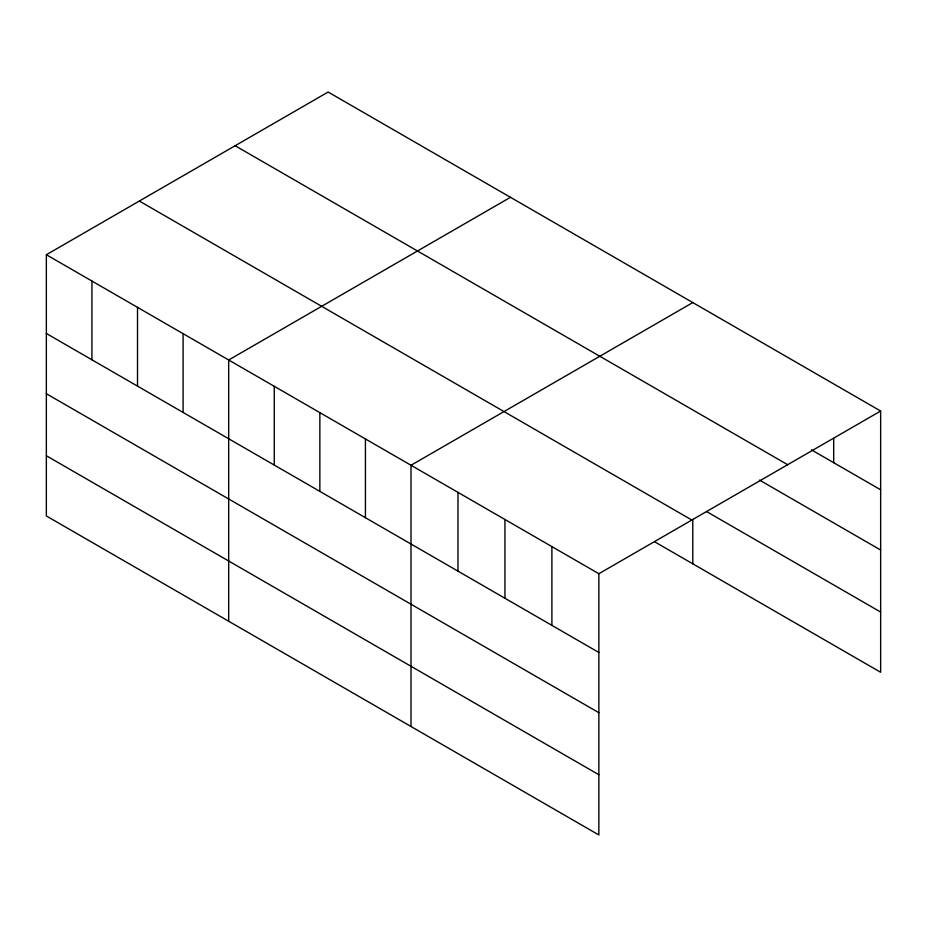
<?xml version="1.0" encoding="UTF-8"?>
<svg xmlns="http://www.w3.org/2000/svg" width="927" height="927" viewBox="0 0 927 927"><rect width="100%" height="100%" fill="white"/><g stroke="black" fill="none" stroke-linecap="round" stroke-linejoin="round"><path stroke-width="1.39" d="M46.35 254.728L598.865 573.72L598.865 834.96L46.35 515.968L46.35 254.728L328.135 92.04L880.65 411.032L880.65 672.272L654.601 541.762M510.464 197.312L228.679 360L228.679 621.229M692.793 302.573L411.009 465.261L411.009 726.501M598.865 573.72L880.65 411.032M811.438 449.838L880.65 489.804M235.145 145.724L787.66 464.717M759.537 480.093L880.65 550.012M706.386 511.449L880.65 612.052M139.34 201.043L691.855 520.035M46.35 333.488L598.865 652.481M46.35 393.708L598.865 712.701M46.35 455.748L598.865 774.74M833.686 438.344L833.686 462.689M692.793 519.375L692.793 563.813M551.901 546.606L551.901 625.366M504.937 519.491L504.937 598.251M457.973 492.376L457.973 571.148M365.435 438.946L365.435 517.706M319.85 412.631L319.85 491.391M274.265 386.316L274.265 465.076M183.094 333.674L183.094 412.445M137.52 307.358L137.52 386.13M91.935 281.043L91.935 359.803"/></g></svg>
